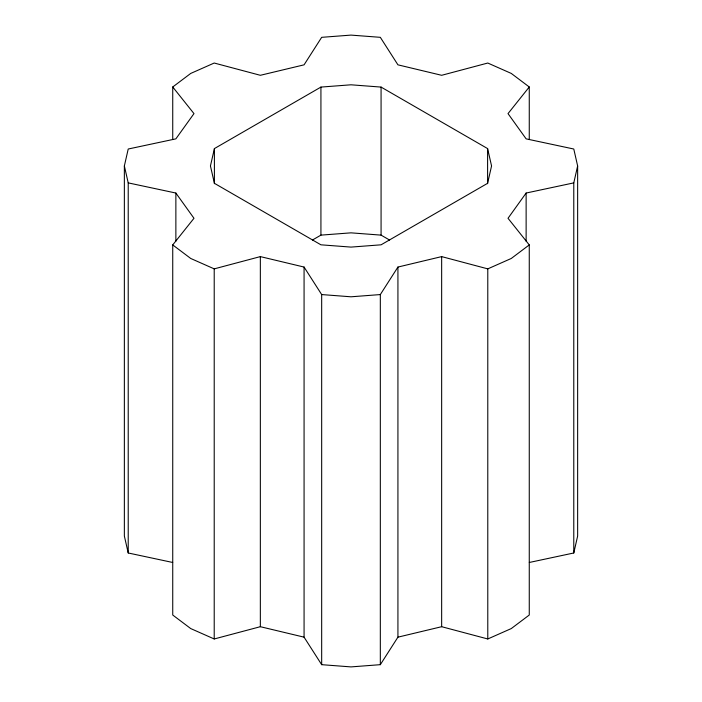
<?xml version="1.0" encoding="UTF-8"?>
<svg xmlns="http://www.w3.org/2000/svg" width="702" height="702" viewBox="0 0 702 702"><rect width="100%" height="100%" fill="white"/><g stroke="black" fill="none" stroke-linecap="round" stroke-linejoin="round"><path stroke-width="1.05" d="M172.692 562.469L128.22 552.983L124.359 536.047L124.359 165.953L128.22 149.017L175.869 138.856L193.98 113.61L172.736 86.978L190.742 73.42L214.215 63.031L260.345 75.298L304.071 64.838L321.674 37.329L351 35.1L380.326 37.329L397.929 64.838L441.655 75.298L487.785 63.031L511.258 73.42L529.264 86.978L529.264 139.531M214.4 148.587L210.442 165.953L214.4 183.31L320.928 244.814L351 247.095L381.072 244.814L487.6 183.31L491.558 165.953L487.6 148.587L381.072 87.083L351 84.802L320.928 87.083L214.4 148.587L214.4 183.678M529.308 562.469L573.78 552.983L573.78 182.88L577.641 165.953L573.78 149.017L526.131 138.856L508.02 113.61L529.264 86.978M573.78 552.983L577.641 536.047L577.641 165.953M124.359 165.953L128.22 182.88L175.869 193.041L193.98 218.287L172.736 244.919L190.742 258.476L214.215 268.866L260.345 256.607L304.071 267.058L304.071 637.162L321.674 664.671L351 666.9L380.326 664.671L380.326 294.568L397.929 267.058L441.655 256.607L487.785 268.866L511.258 258.476L529.264 244.919L508.02 218.287L526.131 193.041L573.78 182.88M380.326 664.671L397.929 637.162L397.929 267.058M312.443 240.023L320.928 235.126L351 232.845L381.072 235.126L389.557 240.023M397.929 637.162L441.655 626.702L487.785 638.969L511.258 628.58L529.264 615.022L529.264 244.919M172.736 244.919L172.736 615.022L190.742 628.58L214.215 638.969L260.345 626.702L304.071 637.162M380.326 294.568L351 296.797L321.674 294.568L304.071 267.058M526.131 193.041L526.131 241.225M487.785 268.866L487.785 638.969M487.6 148.587L487.6 183.678M441.655 256.607L441.655 626.702M381.072 87.083L381.072 235.126M321.674 294.568L321.674 664.671M320.928 87.083L320.928 235.126M260.345 256.607L260.345 626.702M214.215 268.866L214.215 638.969M175.869 193.041L175.869 241.225M172.736 86.978L172.736 139.531M128.22 182.88L128.22 552.983"/></g></svg>
